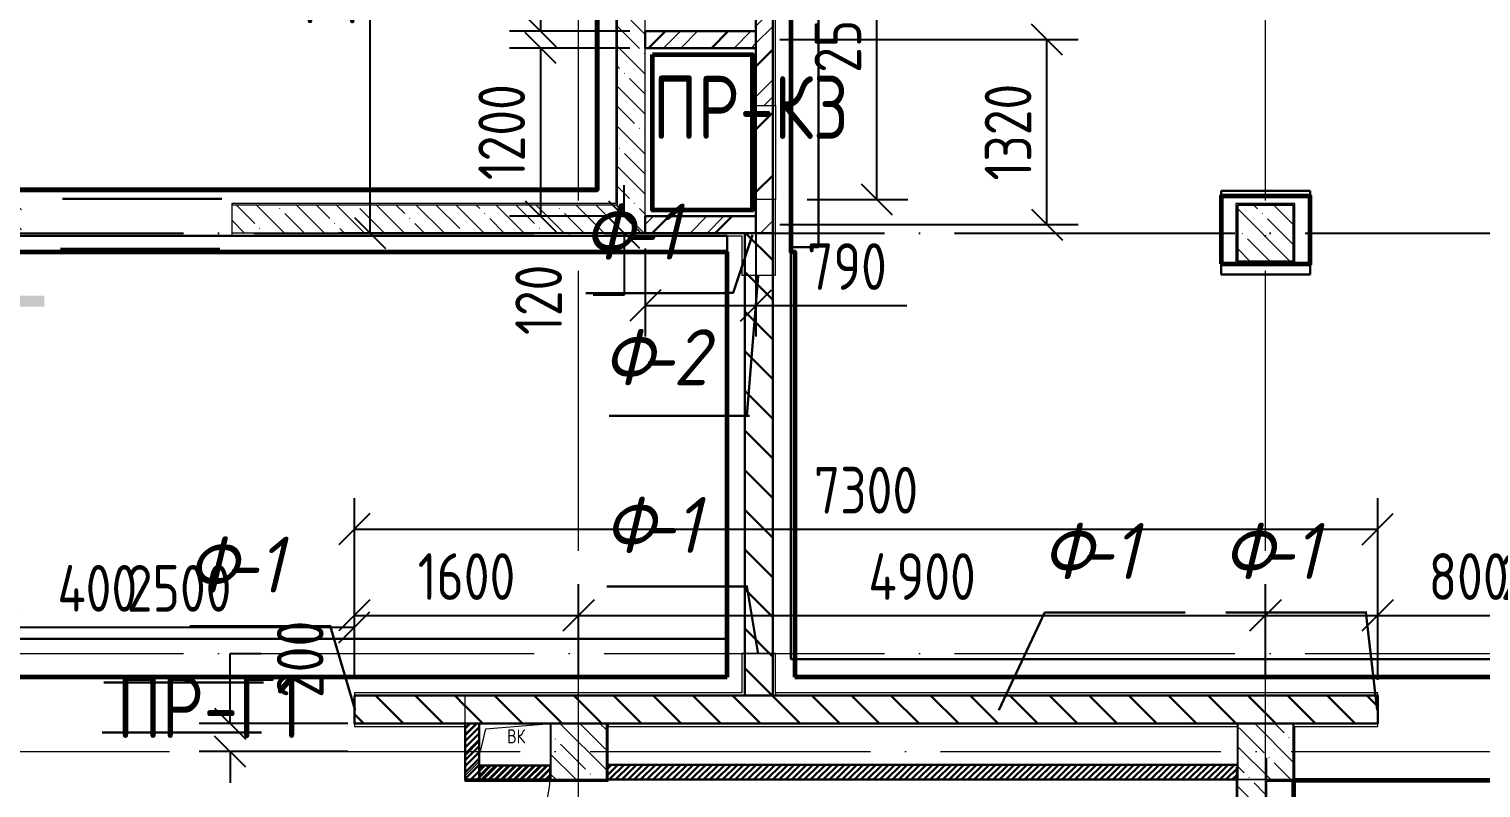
# Model space of a CAD drawing. Header units: millimetres. Extents: x -592259 to 288321, y -552984 to 293768.
# Drawn here: x 27329 to 37687, y 50716 to 56131 of the extents above; entities that cross this region are included whole.
import ezdxf

# ---------------------------------------------------------------- set-up
doc = ezdxf.new("R2010")
doc.units = ezdxf.units.MM
doc.linetypes.add('ADSK_Линия сетки', pattern=[2500, 2000, -250, 0, -250])
doc.linetypes.add('ADSK_Скрыто', pattern=[600, 300, -300])
doc.layers.get('Defpoints').update_dxf_attribs({"color": 250})
for name, color, linetype, lineweight in [('0) блоки', 6, 'Continuous', 30), ('0.2) Кирп 3.1 вып', 30, 'Continuous', 30), ('0.2) Кирпич 3 вып', 30, 'Continuous', 30), ('0.3) ПГП 5 вып', 4, 'Continuous', 30), ('2)Фарх готовы', 3, 'Continuous', 30), ('2)Фархверки', 40, 'Continuous', 30), ('3) Перемычки готовы', 3, 'Continuous', 30), ('3.3) Перемычки 3 выполн', 5, 'Continuous', 30), ('4) Штукатурка', 6, 'Continuous', 30), ('4.1) Штук. 3 вып', 6, 'Continuous', 60), ('4.1.1) Штук.  швы3 вып.', 6, 'Continuous', 60), ('4.5) Штук Гипсовая по ЖБ', 6, 'Continuous', 30), ('4.6) Швы', 6, 'Continuous', 30), ('6.1) Шпаклевка 5 вып.', 160, 'Continuous', 60), ('6.2) Шпаклевка 6 вып.', 3, 'Continuous', 60), ('A-____-____-DIMS', 250, 'Continuous', 9), ('A-DETL-GENF-OTLN', 250, 'Continuous', 5), ('A-DOOR-____-MCUT', 250, 'Continuous', 5), ('A-DOOR-____-OTLN', 250, 'Continuous', 5), ('A-GLAZ-____-OTLN', 250, 'Continuous', 5), ('A-WALL-____-MCUT', 250, 'Continuous', 13), ('A-WALL-____-PATT', 250, 'Continuous', 13), ('A-WALL-FNSH-MCUT', 250, 'Continuous', 13), ('G-____-____-SYMB', 250, 'ADSK_Скрыто', 9), ('I-WALL-____-OTLN', 250, 'Continuous', 9), ('S-COLS-____-MCUT', 250, 'Continuous', 25), ('S-COLS-____-OTLN', 250, 'Continuous', 9), ('S-GRID-____-OTLN', 250, 'Continuous', 9)]:
    doc.layers.add(name, color=color, linetype=linetype, lineweight=lineweight)
doc.styles.add('ISOCPEUR', font='isocpeur.ttf', dxfattribs={"width": 0.8, "height": 100})
doc.styles.add('ISOCPEUR_I', font='isocpeui.ttf', dxfattribs={"width": 0.9, "height": 12.5})
doc.styles.add('ISOCPEUR_I_1', font='ГОСТ тип А.ttf', dxfattribs={"height": 2500})
doc.styles.get("Standard").update_dxf_attribs({"font": 'ГОСТ тип А.ttf'})
doc.dimstyles.new('А3', dxfattribs={"dimtxt": 333, "dimasz": 222, "dimexe": 222, "dimexo": 111, "dimgap": 111, "dimtad": 1, "dimtoh": 1, "dimdec": 0, "dimrnd": 0.0015, "dimzin": 0, "dimdsep": 46, "dimtxsty": 'Standard', "dimblk": 'OBLIQUE', "dimcen": 0, "dimclrd": 7, "dimclre": 7, "dimclrt": 7, "dimadec": 0, "dimazin": 0, "dimtfac": 1, "dimtdec": 0, "dimtofl": 0, "dimtmove": 0, "dimatfit": 3, "dimfxl": 1, "dimtolj": 1, "dimtzin": 0, "dimarcsym": 0})
pattern_1 = [(135, (0, 0), (-141.42136, -141.42136), [])]
pattern_2 = [(45, (0, 0), (-70.71068, 70.71068), [])]
pattern_3 = [(45, (0, 0), (-251.4472, 251.4472), []), (45, (0, 381), (-251.4472, 251.4472), [])]
pattern_4 = [(135, (0, 0), (-142.5612, -142.5612), []), (135, (142.56, 0), (-142.5612, -142.5612), [252.016, -50.403, 3.353, -47.05])]

# ---------------------------------------------------------------- blocks, each defined once
blk = doc.blocks.new('BSC_Колонна _Прямоугольная - 400x400-V10-Кладочный план на отм_ 0_000_ Секция 1_')
at = {"layer": 'S-COLS-____-OTLN', "lineweight": 5}
h = blk.add_hatch(dxfattribs=at)
h.set_pattern_fill('FP_17', color=256, style=0, pattern_type=2)
h.set_pattern_definition([(135, (-31249.98, -50975), (-142.5619, -142.5619), []), (135, (-31107.42, -50975), (-142.5619, -142.5619), [252.016, -50.403, 3.353, -47.05])])
h.paths.add_polyline_path([(-200, -200), (200, -200), (200, 200), (-200, 200)])
at = {"layer": 'S-COLS-____-MCUT'}
for p, q in [((200, 200), (-200, 200)), ((-200, 200), (-200, -200)), ((200, -200), (200, 200)), ((-200, -200), (200, -200))]:
    blk.add_line(p, q, dxfattribs=at)
blk = doc.blocks.new('BSC_Колонна _Прямоугольная - 400x400-V16-Кладочный план на отм_ 0_000_ Секция 1_')
at = {"layer": 'S-COLS-____-OTLN', "lineweight": 5}
h = blk.add_hatch(dxfattribs=at)
h.set_pattern_fill('FP_23', color=256, style=0, pattern_type=2)
h.set_pattern_definition([(135, (-36149.98, -54675), (-142.5619, -142.5619), []), (135, (-36007.42, -54675), (-142.5619, -142.5619), [252.016, -50.403, 3.353, -47.05])])
h.paths.add_polyline_path([(-200, -200), (200, -200), (200, 200), (-200, 200)])
at = {"layer": 'S-COLS-____-MCUT'}
for p, q in [((200, 200), (-200, 200)), ((-200, 200), (-200, -200)), ((200, -200), (200, 200)), ((-200, -200), (200, -200))]:
    blk.add_line(p, q, dxfattribs=at)
blk = doc.blocks.new('_Wn_-As_OpeningMEP_floor__Rectangular - _Wn_-As_OpeningMEP_floor__Rectangular-32466847-Кладочный план на отм_ 0_000_ Секция 1_')
at = {"layer": 'A-DETL-GENF-OTLN'}
for p, q in [((-250, -50), (-212, 112)), ((-212, 112), (250, 150))]:
    blk.add_line(p, q, dxfattribs=at)
blk = doc.blocks.new('АР_Люк - ЛРС_ВК_500х400_наружный_NCS S 1000-N-42722041-Кладочный план на отм_ 0_000_ Секция 1_')
at = {"layer": 'A-DOOR-____-OTLN'}
h = blk.add_hatch(dxfattribs=at)
h.set_pattern_fill('FP_29', color=256, style=0, pattern_type=2)
h.set_pattern_definition([(45, (125, 0), (-22.6274, 22.6274), [])])
h.paths.add_polyline_path([(375, 50), (-125, 50), (-125, -50), (375, -50)])
at = {"layer": 'A-DETL-GENF-OTLN', "lineweight": 9}
for p, q in [((375, 50), (-125, 50)), ((-125, 50), (-125, -50)), ((375, -50), (375, 50)), ((-125, -50), (375, -50))]:
    blk.add_line(p, q, dxfattribs=at)
at = {"layer": 'A-DOOR-____-MCUT'}
blk.add_arc((375, 50), 500, 150, 180, dxfattribs=at)
blk = doc.blocks.new('_Oblique')
at = {"color": 0, "linetype": 'ByBlock', "lineweight": -2}
blk.add_line((-0.5, -0.5), (0.5, 0.5), dxfattribs=at)
blk = doc.blocks.new('DIMBLOCK87-Кладочный план на отм_ 0_000_ Секция 1_')
at = {"layer": 'A-____-____-DIMS', "color": 7, "lineweight": -2, "transparency": 16777216}
for p, q in [((28764, 51175), (28764, 51674)), ((28764, 51674), (28986, 51674)), ((29603, 51175), (28542, 51175)), ((29603, 50975), (28542, 50975)), ((28764, 50975), (28764, 50753))]:
    blk.add_line(p, q, dxfattribs=at)
at = {"layer": 'Defpoints', "color": 0, "transparency": 16777216}
for p in [(28764, 51175), (29714, 51175), (29714, 50975)]:
    blk.add_point(p, dxfattribs=at)
at = {"layer": 'A-____-____-DIMS', "color": 7, "lineweight": -2, "transparency": 16777216, "xscale": 222, "yscale": 222, "zscale": 222}
for p, rotation in [((28764, 51175), 270), ((28764, 50975), 90)]:
    blk.add_blockref('_Oblique', p, dxfattribs=dict(at, rotation=rotation))
at = {"layer": 'A-____-____-DIMS', "color": 7, "transparency": 16777216, "insert": (29097, 51358), "char_height": 333, "width": 1.86, "attachment_point": 1, "rotation": 90, "line_spacing_factor": 1.022761}
blk.add_mtext('\\A1;200', dxfattribs=at)
blk = doc.blocks.new('DIMBLOCK224-Кладочный план на отм_ 0_000_ Секция 1_')
at = {"layer": 'A-____-____-DIMS', "color": 7, "lineweight": -2, "transparency": 16777216}
for p, q in [((32881, 57430), (33598, 57430)), ((33376, 54915), (33376, 57430)), ((32881, 54915), (33598, 54915))]:
    blk.add_line(p, q, dxfattribs=at)
at = {"layer": 'Defpoints', "color": 0, "transparency": 16777216}
for p in [(32770, 57430), (33376, 57430), (32770, 54915)]:
    blk.add_point(p, dxfattribs=at)
at = {"layer": 'A-____-____-DIMS', "color": 7, "lineweight": -2, "transparency": 16777216, "xscale": 222, "yscale": 222, "zscale": 222}
for p, rotation in [((33376, 57430), 90), ((33376, 54915), 270)]:
    blk.add_blockref('_Oblique', p, dxfattribs=dict(at, rotation=rotation))
at = {"layer": 'A-____-____-DIMS', "color": 7, "transparency": 16777216, "insert": (33099, 56172), "char_height": 333, "width": 2.48, "attachment_point": 5, "rotation": 90}
blk.add_mtext('\\A1;2515', dxfattribs=at)
blk = doc.blocks.new('DIMBLOCK227-Кладочный план на отм_ 0_000_ Секция 1_')
at = {"layer": 'A-____-____-DIMS', "color": 7, "lineweight": -2, "transparency": 16777216}
for p, q in [((32515, 54684), (32515, 53936)), ((31725, 54564), (31725, 53936)), ((31725, 54158), (32515, 54158)), ((32515, 54158), (33592, 54158))]:
    blk.add_line(p, q, dxfattribs=at)
at = {"layer": 'Defpoints', "color": 0, "transparency": 16777216}
for p in [(32515, 54795), (31725, 54675), (32515, 54158)]:
    blk.add_point(p, dxfattribs=at)
at = {"layer": 'A-____-____-DIMS', "color": 7, "lineweight": -2, "transparency": 16777216, "xscale": 222, "yscale": 222, "zscale": 222, "rotation": 180}
blk.add_blockref('_Oblique', (31725, 54158), dxfattribs=at)
at = {"layer": 'A-____-____-DIMS', "color": 7, "lineweight": -2, "transparency": 16777216, "xscale": 222, "yscale": 222, "zscale": 222}
blk.add_blockref('_Oblique', (32515, 54158), dxfattribs=at)
at = {"layer": 'A-____-____-DIMS', "color": 7, "transparency": 16777216, "insert": (33164, 54436), "char_height": 333, "width": 1.86, "attachment_point": 5}
blk.add_mtext('\\A1;790', dxfattribs=at)
blk = doc.blocks.new('DIMBLOCK281-Кладочный план на отм_ 0_000_ Секция 1_')
at = {"layer": 'A-____-____-DIMS', "color": 7, "lineweight": -2, "transparency": 16777216}
for p, q in [((29650, 51973), (29650, 52169)), ((31250, 51506), (31250, 52169)), ((29650, 51947), (31250, 51947))]:
    blk.add_line(p, q, dxfattribs=at)
at = {"layer": 'Defpoints', "color": 0, "transparency": 16777216}
for p in [(31250, 51947), (29650, 51862), (31250, 51395)]:
    blk.add_point(p, dxfattribs=at)
at = {"layer": 'A-____-____-DIMS', "color": 7, "lineweight": -2, "transparency": 16777216, "xscale": 222, "yscale": 222, "zscale": 222, "rotation": 180}
blk.add_blockref('_Oblique', (29650, 51947), dxfattribs=at)
at = {"layer": 'A-____-____-DIMS', "color": 7, "lineweight": -2, "transparency": 16777216, "xscale": 222, "yscale": 222, "zscale": 222}
blk.add_blockref('_Oblique', (31250, 51947), dxfattribs=at)
at = {"layer": 'A-____-____-DIMS', "color": 7, "transparency": 16777216, "insert": (30450, 52224), "char_height": 333, "width": 2.3, "attachment_point": 5}
blk.add_mtext('\\A1;1600', dxfattribs=at)
blk = doc.blocks.new('DIMBLOCK293-Кладочный план на отм_ 0_000_ Секция 1_')
at = {"layer": 'A-____-____-DIMS', "color": 7, "lineweight": -2, "transparency": 16777216}
for p, q in [((31575, 54795), (31575, 55017)), ((31614, 54795), (31353, 54795)), ((31614, 54675), (31353, 54675)), ((31575, 54675), (31575, 54231)), ((31575, 54231), (31353, 54231))]:
    blk.add_line(p, q, dxfattribs=at)
at = {"layer": 'Defpoints', "color": 0, "transparency": 16777216}
for p in [(31575, 54795), (31725, 54795), (31725, 54675)]:
    blk.add_point(p, dxfattribs=at)
at = {"layer": 'A-____-____-DIMS', "color": 7, "lineweight": -2, "transparency": 16777216, "xscale": 222, "yscale": 222, "zscale": 222}
for p, rotation in [((31575, 54795), 270), ((31575, 54675), 90)]:
    blk.add_blockref('_Oblique', p, dxfattribs=dict(at, rotation=rotation))
at = {"layer": 'A-____-____-DIMS', "color": 7, "transparency": 16777216, "insert": (30798, 53948), "char_height": 333, "width": 1.68, "attachment_point": 1, "rotation": 90, "line_spacing_factor": 1.022761}
blk.add_mtext('\\A1;120', dxfattribs=at)
blk = doc.blocks.new('DIMBLOCK294-Кладочный план на отм_ 0_000_ Секция 1_')
at = {"layer": 'A-____-____-DIMS', "color": 7, "lineweight": -2, "transparency": 16777216}
for p, q in [((31614, 55995), (30757, 55995)), ((30979, 54795), (30979, 55995)), ((31614, 54795), (30757, 54795))]:
    blk.add_line(p, q, dxfattribs=at)
at = {"layer": 'Defpoints', "color": 0, "transparency": 16777216}
for p in [(30979, 55995), (31725, 55995), (31725, 54795)]:
    blk.add_point(p, dxfattribs=at)
at = {"layer": 'A-____-____-DIMS', "color": 7, "lineweight": -2, "transparency": 16777216, "xscale": 222, "yscale": 222, "zscale": 222}
for p, rotation in [((30979, 55995), 90), ((30979, 54795), 270)]:
    blk.add_blockref('_Oblique', p, dxfattribs=dict(at, rotation=rotation))
at = {"layer": 'A-____-____-DIMS', "color": 7, "transparency": 16777216, "insert": (30701, 55395), "char_height": 333, "width": 2.3, "attachment_point": 5, "rotation": 90}
blk.add_mtext('\\A1;1200', dxfattribs=at)
blk = doc.blocks.new('DIMBLOCK296-Кладочный план на отм_ 0_000_ Секция 1_')
at = {"layer": 'A-____-____-DIMS', "color": 7, "lineweight": -2, "transparency": 16777216}
for p, q in [((31614, 57015), (30757, 57015)), ((30979, 56115), (30979, 57015)), ((31614, 56115), (30757, 56115))]:
    blk.add_line(p, q, dxfattribs=at)
at = {"layer": 'Defpoints', "color": 0, "transparency": 16777216}
for p in [(30979, 57015), (31725, 57015), (31725, 56115)]:
    blk.add_point(p, dxfattribs=at)
at = {"layer": 'A-____-____-DIMS', "color": 7, "lineweight": -2, "transparency": 16777216, "xscale": 222, "yscale": 222, "zscale": 222}
for p, rotation in [((30979, 57015), 90), ((30979, 56115), 270)]:
    blk.add_blockref('_Oblique', p, dxfattribs=dict(at, rotation=rotation))
at = {"layer": 'A-____-____-DIMS', "color": 7, "transparency": 16777216, "insert": (30701, 56565), "char_height": 333, "width": 1.86, "attachment_point": 5, "rotation": 90}
blk.add_mtext('\\A1;900', dxfattribs=at)
blk = doc.blocks.new('Разрез - Номер вида спереди_3_5 мм-32550530-Кладочный план на отм_ 0_000_ Секция 1_')
at = {"layer": 'G-____-____-SYMB', "linetype": 'Continuous'}
for points in [[(9.8, 0.4), (9.8, -0.39), (-0.33, -0.39), (-0.33, 0.4)], [(2.18, -4.67), (3, 0), (3.82, -4.67)]]:
    blk.add_hatch(color=256, dxfattribs=at).paths.add_polyline_path(points)
at = {"layer": 'G-____-____-SYMB', "linetype": 'Continuous', "lineweight": 20}
blk.add_line((3, -3), (3, -9.66), dxfattribs=at)
blk = doc.blocks.new('DIMBLOCK397-Кладочный план на отм_ 0_000_ Секция 1_')
at = {"layer": 'A-____-____-DIMS', "color": 7, "lineweight": -2, "transparency": 16777216}
for p, q in [((32686, 56055), (34813, 56055)), ((34591, 54735), (34591, 56055)), ((32686, 54735), (34813, 54735))]:
    blk.add_line(p, q, dxfattribs=at)
at = {"layer": 'Defpoints', "color": 0, "transparency": 16777216}
for p in [(32575, 56055), (34591, 56055), (32575, 54735)]:
    blk.add_point(p, dxfattribs=at)
at = {"layer": 'A-____-____-DIMS', "color": 7, "lineweight": -2, "transparency": 16777216, "xscale": 222, "yscale": 222, "zscale": 222}
for p, rotation in [((34591, 56055), 90), ((34591, 54735), 270)]:
    blk.add_blockref('_Oblique', p, dxfattribs=dict(at, rotation=rotation))
at = {"layer": 'A-____-____-DIMS', "color": 7, "transparency": 16777216, "insert": (34313, 55395), "char_height": 333, "width": 2.3, "attachment_point": 5, "rotation": 90}
blk.add_mtext('\\A1;1320', dxfattribs=at)
blk = doc.blocks.new('*D618')
at = {"layer": 'A-____-____-DIMS', "color": 7, "lineweight": -2, "transparency": 16777216}
for p, q in [((26750, 51486), (26750, 52084)), ((27150, 51506), (27150, 52084)), ((26750, 51862), (27150, 51862)), ((27150, 51862), (28260, 51862))]:
    blk.add_line(p, q, dxfattribs=at)
at = {"layer": 'Defpoints', "color": 0, "transparency": 16777216}
for p in [(27150, 51862), (26750, 51375), (27150, 51395)]:
    blk.add_point(p, dxfattribs=at)
at = {"layer": 'A-____-____-DIMS', "color": 7, "lineweight": -2, "transparency": 16777216, "xscale": 222, "yscale": 222, "zscale": 222, "rotation": 180}
blk.add_blockref('_Oblique', (26750, 51862), dxfattribs=at)
at = {"layer": 'A-____-____-DIMS', "color": 7, "lineweight": -2, "transparency": 16777216, "xscale": 222, "yscale": 222, "zscale": 222}
blk.add_blockref('_Oblique', (27150, 51862), dxfattribs=at)
at = {"layer": 'A-____-____-DIMS', "color": 7, "transparency": 16777216, "insert": (27816, 52140), "char_height": 333, "attachment_point": 5}
blk.add_mtext('\\A1;400', dxfattribs=at)
blk = doc.blocks.new('*D619')
at = {"layer": 'A-____-____-DIMS', "color": 7, "lineweight": -2, "transparency": 16777216}
for p, q in [((27150, 51506), (27150, 52084)), ((29650, 51496), (29650, 52084)), ((27150, 51862), (29650, 51862))]:
    blk.add_line(p, q, dxfattribs=at)
at = {"layer": 'Defpoints', "color": 0, "transparency": 16777216}
for p in [(29650, 51862), (27150, 51395), (29650, 51385)]:
    blk.add_point(p, dxfattribs=at)
at = {"layer": 'A-____-____-DIMS', "color": 7, "lineweight": -2, "transparency": 16777216, "xscale": 222, "yscale": 222, "zscale": 222, "rotation": 180}
blk.add_blockref('_Oblique', (27150, 51862), dxfattribs=at)
at = {"layer": 'A-____-____-DIMS', "color": 7, "lineweight": -2, "transparency": 16777216, "xscale": 222, "yscale": 222, "zscale": 222}
blk.add_blockref('_Oblique', (29650, 51862), dxfattribs=at)
at = {"layer": 'A-____-____-DIMS', "color": 7, "transparency": 16777216, "insert": (28400, 52140), "char_height": 333, "attachment_point": 5}
blk.add_mtext('\\A1;2500', dxfattribs=at)
blk = doc.blocks.new('*D620')
at = {"layer": 'A-____-____-DIMS', "color": 7, "lineweight": -2, "transparency": 16777216}
for p, q in [((31250, 51506), (31250, 52169)), ((36150, 51506), (36150, 52169)), ((31250, 51947), (36150, 51947))]:
    blk.add_line(p, q, dxfattribs=at)
at = {"layer": 'Defpoints', "color": 0, "transparency": 16777216}
for p in [(36150, 51947), (31250, 51395), (36150, 51395)]:
    blk.add_point(p, dxfattribs=at)
at = {"layer": 'A-____-____-DIMS', "color": 7, "lineweight": -2, "transparency": 16777216, "xscale": 222, "yscale": 222, "zscale": 222, "rotation": 180}
blk.add_blockref('_Oblique', (31250, 51947), dxfattribs=at)
at = {"layer": 'A-____-____-DIMS', "color": 7, "lineweight": -2, "transparency": 16777216, "xscale": 222, "yscale": 222, "zscale": 222}
blk.add_blockref('_Oblique', (36150, 51947), dxfattribs=at)
at = {"layer": 'A-____-____-DIMS', "color": 7, "transparency": 16777216, "insert": (33700, 52224), "char_height": 333, "attachment_point": 5}
blk.add_mtext('\\A1;4900', dxfattribs=at)
blk = doc.blocks.new('*D621')
at = {"layer": 'A-____-____-DIMS', "color": 7, "lineweight": -2, "transparency": 16777216}
for p, q in [((36150, 51506), (36150, 52169)), ((36950, 51486), (36950, 52169)), ((36150, 51947), (36950, 51947)), ((36950, 51947), (38027, 51947))]:
    blk.add_line(p, q, dxfattribs=at)
at = {"layer": 'Defpoints', "color": 0, "transparency": 16777216}
for p in [(36950, 51947), (36150, 51395), (36950, 51375)]:
    blk.add_point(p, dxfattribs=at)
at = {"layer": 'A-____-____-DIMS', "color": 7, "lineweight": -2, "transparency": 16777216, "xscale": 222, "yscale": 222, "zscale": 222, "rotation": 180}
blk.add_blockref('_Oblique', (36150, 51947), dxfattribs=at)
at = {"layer": 'A-____-____-DIMS', "color": 7, "lineweight": -2, "transparency": 16777216, "xscale": 222, "yscale": 222, "zscale": 222}
blk.add_blockref('_Oblique', (36950, 51947), dxfattribs=at)
at = {"layer": 'A-____-____-DIMS', "color": 7, "transparency": 16777216, "insert": (37599, 52224), "char_height": 333, "attachment_point": 5}
blk.add_mtext('\\A1;800', dxfattribs=at)
blk = doc.blocks.new('*D622')
at = {"layer": 'A-____-____-DIMS', "color": 7, "lineweight": -2, "transparency": 16777216}
for p, q in [((36950, 51486), (36950, 52169)), ((39450, 51506), (39450, 52169)), ((36950, 51947), (39450, 51947))]:
    blk.add_line(p, q, dxfattribs=at)
at = {"layer": 'Defpoints', "color": 0, "transparency": 16777216}
for p in [(39450, 51947), (36950, 51375), (39450, 51395)]:
    blk.add_point(p, dxfattribs=at)
at = {"layer": 'A-____-____-DIMS', "color": 7, "lineweight": -2, "transparency": 16777216, "xscale": 222, "yscale": 222, "zscale": 222, "rotation": 180}
blk.add_blockref('_Oblique', (36950, 51947), dxfattribs=at)
at = {"layer": 'A-____-____-DIMS', "color": 7, "lineweight": -2, "transparency": 16777216, "xscale": 222, "yscale": 222, "zscale": 222}
blk.add_blockref('_Oblique', (39450, 51947), dxfattribs=at)
at = {"layer": 'A-____-____-DIMS', "color": 7, "transparency": 16777216, "insert": (38200, 52224), "char_height": 333, "attachment_point": 5}
blk.add_mtext('\\A1;2500', dxfattribs=at)
blk = doc.blocks.new('*D1899')
at = {"layer": '0) блоки', "color": 7, "lineweight": -2, "transparency": 16777216}
for p, q in [((29650, 51506), (29650, 52784)), ((36950, 51506), (36950, 52784)), ((29650, 52562), (36950, 52562))]:
    blk.add_line(p, q, dxfattribs=at)
at = {"layer": 'Defpoints', "color": 0, "transparency": 16777216}
for p in [(36950, 52562), (29650, 51395), (36950, 51395)]:
    blk.add_point(p, dxfattribs=at)
at = {"layer": '0) блоки', "color": 7, "lineweight": -2, "transparency": 16777216, "xscale": 222, "yscale": 222, "zscale": 222, "rotation": 180}
blk.add_blockref('_Oblique', (29650, 52562), dxfattribs=at)
at = {"layer": '0) блоки', "color": 7, "lineweight": -2, "transparency": 16777216, "xscale": 222, "yscale": 222, "zscale": 222}
blk.add_blockref('_Oblique', (36950, 52562), dxfattribs=at)
at = {"layer": '0) блоки', "color": 7, "transparency": 16777216, "insert": (33300, 52840), "char_height": 333, "attachment_point": 5}
blk.add_mtext('\\A1;7300', dxfattribs=at)
blk = doc.blocks.new('*D5536')
at = {"color": 7, "lineweight": -2, "transparency": 16777216}
for p, q in [((32404, 58375), (29540, 58375)), ((29762, 54675), (29762, 58375)), ((32404, 54675), (29540, 54675))]:
    blk.add_line(p, q, dxfattribs=at)
at = {"layer": 'Defpoints', "color": 0, "transparency": 16777216}
for p in [(29762, 58375), (32515, 58375), (32515, 54675)]:
    blk.add_point(p, dxfattribs=at)
at = {"color": 7, "lineweight": -2, "transparency": 16777216, "xscale": 222, "yscale": 222, "zscale": 222}
for p, rotation in [((29762, 58375), 90), ((29762, 54675), 270)]:
    blk.add_blockref('_Oblique', p, dxfattribs=dict(at, rotation=rotation))
at = {"color": 7, "transparency": 16777216, "insert": (29485, 56525), "char_height": 333, "attachment_point": 5, "rotation": 90}
blk.add_mtext('\\A1;3700', dxfattribs=at)

msp = doc.modelspace()

# ---------------------------------------------------------------- hatches: boundary and pattern name
at = {"layer": '0) блоки'}
h = msp.add_hatch(dxfattribs=at)
h.set_pattern_fill('FP_1', color=256, style=0, pattern_type=2)
h.set_pattern_definition([(135, (4e-12, 1e-09), (-141.42136, -141.42136), [])])
h.paths.add_polyline_path([(32435, 51375), (32635, 51375), (32635, 54375.0003), (32435, 54375.0003), (32435, 51645.0003)])
h.paths.add_polyline_path([(32635, 54375.0003), (32635, 54675.0006), (32435, 54675.0006), (32435, 54375.0003)])
h = msp.add_hatch(dxfattribs=at)
h.set_pattern_fill('FP_1', color=5, style=0, pattern_type=2)
h.set_pattern_definition(pattern_1)
h.paths.add_polyline_path([(34257.4781, 51175), (34259.9781, 51175), (34259.9781, 51375), (30439.9781, 51375), (30439.9781, 51175), (34116.5005, 51175)])
h.paths.add_polyline_path([(30438.9781, 51175), (30438.9781, 51375), (29650, 51375), (29650, 51175), (29718.4065, 51175)])
h.paths.add_polyline_path([(26969.9781, 51175), (27150, 51175), (27150, 51375), (26549.9781, 51375), (26549.9781, 51175), (26949.9781, 51175)])
h = msp.add_hatch(dxfattribs=at)
h.set_pattern_fill('FP_1', color=5, style=0, pattern_type=2)
h.set_pattern_definition(pattern_1)
h.paths.add_polyline_path([(45150, 51175), (45150, 51375), (39449.9781, 51375), (39449.9781, 51175), (42912.6886, 51175)])
h.paths.add_polyline_path([(36315.5475, 51175), (36949.9781, 51175), (36949.9781, 51375), (34259.9781, 51375), (34259.9781, 51175)])
at = {"layer": '0.2) Кирпич 3 вып'}
h = msp.add_hatch(dxfattribs=at)
h.set_pattern_fill('ANSI31', color=256, scale=100)
h.paths.add_polyline_path([(32515, 54675.0006), (31725, 54675.0006), (31725, 54795.0006), (32515, 54795.0006)])
h.paths.add_polyline_path([(32515, 56115.0012), (31725, 56115.0012), (31725, 55995.0012), (32515, 55995.0012)])
h.paths.add_polyline_path([(32515, 57135.0006), (31725, 57135.0006), (31725, 57015.0006), (32515, 57015.0006)])
h.paths.add_polyline_path([(32635, 54675.0006), (32515, 54675.0006), (32515, 58375), (32635, 58375)])
at = {"layer": '0.3) ПГП 5 вып'}
h = msp.add_hatch(dxfattribs=at)
h.set_pattern_fill('ANSI31', color=256, scale=10)
h.paths.add_polyline_path([(30539.9781, 51175), (30439.9781, 51175), (30439.9781, 50775), (30539.9781, 50775)])
h = msp.add_hatch(dxfattribs=at)
h.set_pattern_fill('ANSI31', color=256, scale=10)
h.paths.add_polyline_path([(30539.9781, 50875), (31049.9781, 50875), (31049.9781, 50775), (30539.9781, 50775)])
h = msp.add_hatch(dxfattribs=at)
h.set_pattern_fill('ANSI31', color=256, scale=10)
h.paths.add_polyline_path([(31449.9781, 50881.4616), (35950, 50881.4616), (35950, 50775), (31449.9781, 50775)])
at = {"layer": 'A-WALL-____-PATT', "lineweight": 15}
h = msp.add_hatch(dxfattribs=at)
h.set_pattern_fill('FP_8', color=256, style=0, pattern_type=2)
h.set_pattern_definition(pattern_4)
h.paths.add_polyline_path([(31725, 54675.0006), (31725, 58375), (31525, 58375), (31525, 54675.0006)])
h = msp.add_hatch(dxfattribs=at)
h.set_pattern_fill('FP_2', color=256, style=0, pattern_type=2)
h.set_pattern_definition(pattern_3)
h.paths.add_polyline_path([(32635, 54795.0006), (32635, 54915), (32515, 54915), (32515, 54795.0006)])
h.paths.add_polyline_path([(32515, 55585), (32635, 55585), (32635, 57430), (32515, 57430), (32515, 55995.0012)])
h.paths.add_polyline_path([(32635, 58100), (32635, 58375), (32515, 58375), (32515, 58100)])
h = msp.add_hatch(dxfattribs=at)
h.set_pattern_fill('FP_2', color=256, style=0, pattern_type=2)
h.set_pattern_definition(pattern_3)
h.paths.add_polyline_path([(31725, 55995.0012), (32515, 55995.0012), (32515, 56115.0012), (31725, 56115.0012)])
h = msp.add_hatch(dxfattribs=at)
h.set_pattern_fill('FP_8', color=256, style=0, pattern_type=2)
h.set_pattern_definition(pattern_4)
h.paths.add_polyline_path([(31525, 54675.0006), (31525, 54875.0006), (28775, 54875.0006), (28775, 54675.0006), (29718.4065, 54675.0006)])
h.paths.add_polyline_path([(26875, 54675.0006), (27275, 54675.0006), (27275, 54875.0006), (26875, 54875.0006), (26875, 54795.0006)])
h = msp.add_hatch(dxfattribs=at)
h.set_pattern_fill('FP_2', color=256, style=0, pattern_type=2)
h.set_pattern_definition(pattern_3)
h.paths.add_polyline_path([(31725, 54675.0006), (32635, 54675.0006), (32635, 54795.0006), (31725, 54795.0006)])
h = msp.add_hatch(dxfattribs=at)
h.set_pattern_fill('FP_1', color=5, style=0, pattern_type=2)
h.set_pattern_definition(pattern_1)
h.paths.add_polyline_path([(32635, 51375), (32635, 51675.0003), (32435, 51675.0003), (32435, 51375)])
h.paths.add_polyline_path([(32635, 54375.0003), (32635, 54675.0006), (32435, 54675.0006), (32435, 54375.0003)])
h = msp.add_hatch(dxfattribs=at)
h.set_pattern_fill('FP_6', color=94, style=0, pattern_type=2)
h.set_pattern_definition(pattern_2)
h.paths.add_polyline_path([(30439.9781, 50775), (30539.9781, 50775), (30539.9781, 51175), (30439.9781, 51175), (30439.9781, 51155)])
h = msp.add_hatch(dxfattribs=at)
h.set_pattern_fill('FP_6', color=94, style=0, pattern_type=2)
h.set_pattern_definition(pattern_2)
h.paths.add_polyline_path([(30817.93, 50775), (31049.9781, 50775.4375), (31049.9781, 50875), (30539.9781, 50875), (30539.9781, 50775), (30544.989, 50775)])
h = msp.add_hatch(dxfattribs=at)
h.set_pattern_fill('FP_8', color=256, style=0, pattern_type=2)
h.set_pattern_definition(pattern_4)
h.paths.add_polyline_path([(35950, 43725.0355), (36150, 43725.0355), (36150, 50775), (35950, 50775), (35950, 44292.4522)])
at = {"layer": 'S-COLS-____-OTLN', "lineweight": 5}
h = msp.add_hatch(dxfattribs=at)
h.set_pattern_fill('FP_8', color=256, style=0, pattern_type=2)
h.set_pattern_definition(pattern_4)
h.paths.add_polyline_path([(36150, 50775), (36349.9781, 50775), (36349.9781, 51175), (35949.9781, 51175), (35949.9781, 50775)])

# ---------------------------------------------------------------- linework, layer by layer
at = {"linetype": 'ADSK_Линия сетки'}
msp.add_line((-3569.5512, 54675.0006), (72376.0288, 54675.0006), dxfattribs=at)
at = {"layer": '0) блоки'}
for p, q in [((32435, 51375), (32435, 54675.0006)), ((32635, 51375), (32635, 54675.0006))]:
    msp.add_line(p, q, dxfattribs=at)
msp.add_lwpolyline([(29650, 51375), (36949.9781, 51375), (36949.9781, 51175), (29650, 51175)], close=True, dxfattribs=at)
at = {"layer": '0.2) Кирп 3.1 вып'}
for points in [[(32635, 54675.0006), (32515, 54675.0006), (32515, 58375), (32635, 58375)], [(32515, 56115.0012), (31725, 56115.0012), (31725, 55995.0012), (32515, 55995.0012)], [(32515, 54675.0006), (31725, 54675.0006), (31725, 54795.0006), (32515, 54795.0006)]]:
    msp.add_lwpolyline(points, close=True, dxfattribs=at)
at = {"layer": '0.3) ПГП 5 вып'}
for points in [[(30539.9781, 51175), (30439.9781, 51175), (30439.9781, 50775), (30539.9781, 50775)], [(30539.9781, 50875), (31049.9781, 50875), (31049.9781, 50775), (30539.9781, 50775)], [(31449.9781, 50881.4616), (35950, 50881.4616), (35950, 50775), (31449.9781, 50775)]]:
    msp.add_lwpolyline(points, close=True, dxfattribs=at)
at = {"layer": '2)Фарх готовы'}
for p, q in [((31302.2859, 54246.2375), (32302.2859, 54246.2375)), ((31467.839, 53370.6728), (32467.839, 53370.6728)), ((31450.3663, 52152.7866), (32450.3663, 52152.7866)), ((34575.8111, 51966.9134), (35575.8111, 51966.9134)), ((35865.7824, 51966.9134), (36865.7824, 51966.9134)), ((28476.1318, 51869.8833), (29476.1318, 51869.8833))]:
    msp.add_line(p, q, dxfattribs=at)
for points in [[(32489.0542, 54663.3028), (32352.3932, 54248.8813), (32302.2859, 54248.8813), (32352.3932, 54248.8813)], [(32531.5345, 54370.7159), (32450.3663, 53370.6728)], [(32531.5345, 51670.7159), (32450.3663, 52155.9305)], [(34246.5126, 51270.7156), (34575.8111, 51969.5572)], [(36946.4907, 51270.7156), (36865.7824, 51970.0572)], [(29655.5345, 51270.7156), (29476.1318, 51873.0272)]]:
    msp.add_lwpolyline(points, close=True, dxfattribs=at)
at = {"layer": '4) Штукатурка'}
for p, q in [((32961.1347, 54575.4482), (32961.1347, 58100)), ((36468.0156, 54977.4476), (35832.778, 54977.4476)), ((35832.778, 54977.4476), (35832.778, 54380.3868)), ((36468.0156, 54380.3868), (36468.0156, 54977.4476)), ((32309.064, 51780.8726), (32309.064, 54655.0006)), ((32764.5573, 51634.4842), (32764.5573, 54575.4482)), ((32764.5573, 54575.4482), (32961.1347, 54575.4482)), ((35832.778, 54380.3868), (36468.0156, 54380.3868)), ((168.377, 51780.8726), (32309.064, 51780.8726)), ((69050, 51634.4842), (32764.5573, 51634.4842))]:
    msp.add_line(p, q, dxfattribs=at)
at = {"layer": '4.1) Штук. 3 вып'}
for points in [[(27205.4394, 58218.8997), (31382.7012, 58218.8997), (31382.7012, 54984.6165), (27205.4394, 54984.6165)], [(31776.7409, 55948.9836), (32490.0934, 55948.9836), (32490.0934, 54838.8138), (31776.7409, 54838.8138)]]:
    msp.add_lwpolyline(points, close=True, dxfattribs=at)
at = {"layer": '4.1.1) Штук.  швы3 вып.'}
msp.add_lwpolyline([(32490.0934, 54838.8138), (32490.0934, 55948.9836)], dxfattribs=at)
at = {"layer": '4.5) Штук Гипсовая по ЖБ'}
msp.add_line((32309.064, 54655.0006), (24793.2144, 54655.0006), dxfattribs=at)
at = {"layer": '4.6) Швы'}
for points in [[(32961.1347, 54735.0006), (32961.1347, 55534.1516)], [(28704.4163, 54919.6542), (27566.8066, 54919.6542)], [(28690.583, 54561.447), (27552.9733, 54561.447)], [(29001.3087, 51469.0359), (27863.699, 51469.0359)], [(28987.4753, 51110.8287), (27849.8656, 51110.8287)]]:
    msp.add_lwpolyline(points, dxfattribs=at)
at = {"layer": '6.1) Шпаклевка 5 вып.'}
for points in [[(53229.6954, 54540.8287), (53229.6954, 58193.0006), (32764.5573, 58193.0006), (32764.5573, 54540.8287), (32791.6088, 54540.8287)], [(32309.064, 51506.1101), (168.377, 51506.1101), (168.377, 54540.8287), (9100, 54540.8287)], [(24796.0694, 54540.8287), (32309.064, 54540.8287)], [(32309.064, 51506.1101), (32309.064, 54540.8287)], [(32764.5573, 54540.8287), (32791.6088, 54540.8287), (32791.6088, 51506.1101)], [(32764.5573, 54540.8287), (32791.6088, 54540.8287)], [(69050, 51506.1101), (32791.6088, 51506.1101)]]:
    msp.add_lwpolyline(points, dxfattribs=at)
for points in [[(35832.778, 54455.3351), (36468.0156, 54455.3351), (36468.0156, 54937.9507), (35832.778, 54937.9507)], [(36349.9781, 43719.5), (44989.9213, 43719.5), (44989.9213, 50768.803), (36349.9781, 50768.803)]]:
    msp.add_lwpolyline(points, close=True, dxfattribs=at)
at = {"layer": '6.2) Шпаклевка 6 вып.'}
msp.add_lwpolyline([(27205.4394, 54984.6165), (31382.7012, 54984.6165), (31382.7012, 58218.8997), (27205.4394, 58218.8997)], close=True, dxfattribs=at)
at = {"layer": 'A-WALL-____-MCUT', "lineweight": 15}
for p, q in [((31725, 54675.0006), (31725, 58375)), ((31525, 58160.0006), (31525, 54875.0006)), ((32635, 55585), (32635, 57430)), ((32515, 57015.0006), (32515, 56115.0012)), ((32515, 56115.0012), (31725, 56115.0012)), ((31725, 55995.0012), (32515, 55995.0012)), ((32515, 55995.0012), (32515, 55585)), ((32515, 55585), (32635, 55585)), ((32635, 54915), (32515, 54915)), ((32515, 54915), (32515, 54795.0006)), ((32635, 54375.0003), (32635, 54915)), ((28775, 54875.0006), (28775, 54675.0006)), ((31525, 54875.0006), (28775, 54875.0006)), ((32515, 54795.0006), (31725, 54795.0006)), ((32435, 54675.0006), (28775, 54675.0006)), ((32435, 54675.0006), (32435, 54375.0003)), ((32635, 54675.0006), (32435, 54675.0006)), ((32435, 54375.0003), (32635, 54375.0003)), ((32635, 51675.0003), (32435, 51675.0003)), ((32435, 51375), (32435, 51675.0003)), ((32635, 51675.0003), (32635, 51375)), ((29650, 51375), (29650, 51175)), ((29650, 51375), (32435, 51375)), ((30438.9781, 51375), (30438.9781, 50765)), ((30439.9781, 50765), (30439.9781, 51375)), ((35939.9781, 51375), (32635, 51375)), ((32655, 51395), (32655, 51375)), ((36949.9781, 51375), (35949.9781, 51375)), ((36949.9781, 51175), (36949.9781, 51375)), ((31049.9781, 51175), (29650, 51175)), ((30539.9781, 50875), (30539.9781, 51175)), ((31449.9781, 51175), (35949.9781, 51175)), ((31459.9781, 51175), (31459.9781, 51155)), ((36949.9781, 51175), (35949.9781, 51175)), ((36359.9781, 51155), (36349.9781, 51155)), ((31049.9781, 50875), (30539.9781, 50875)), ((30438.9781, 50765), (30439.9781, 50765)), ((30439.9781, 50775), (31049.9781, 50775)), ((35950, 50775), (35950, 43725.0355)), ((36150, 50775), (35950, 50775)), ((36150, 43725.0355), (36150, 50775))]:
    msp.add_line(p, q, dxfattribs=at)
at = {"layer": 'A-WALL-FNSH-MCUT', "lineweight": 15}
for p, q in [((31515, 58160.0006), (31515, 54885.0006)), ((32655, 55585), (32655, 57430)), ((32635, 55585), (32655, 55585)), ((32655, 54915), (32635, 54915)), ((32655, 54375.0003), (32655, 54915)), ((31515, 54885.0006), (28775, 54885.0006)), ((28775, 54885.0006), (28775, 54875.0006)), ((36359.9781, 54885), (35938.1957, 54885)), ((35938.1957, 54885), (35938.1957, 54465)), ((35948.1957, 54875), (35949.9781, 54875)), ((35948.1957, 54475), (35948.1957, 54875)), ((36359.9781, 54465), (36359.9781, 54885)), ((28775, 54675.0006), (28775, 54655.0006)), ((28775, 54655.0006), (32415, 54655.0006)), ((32415, 54655.0006), (32415, 54375.0003)), ((35938.1957, 54465), (36359.9781, 54465)), ((35949.9781, 54475), (35948.1957, 54475)), ((32415, 54375.0003), (32435, 54375.0003)), ((32635, 54375.0003), (32655, 54375.0003)), ((32435, 51675.0003), (32415, 51675.0003)), ((32415, 51675.0003), (32415, 51395)), ((32655, 51675.0003), (32635, 51675.0003)), ((32655, 51395), (32655, 51675.0003)), ((32415, 51395), (29650, 51395)), ((29650, 51395), (29650, 51375)), ((36949.9781, 51395), (32655, 51395)), ((36949.9781, 51375), (36949.9781, 51395)), ((29650, 51175), (29650, 51155)), ((36349.9781, 51175), (36349.9781, 50775)), ((36949.9781, 51155), (36949.9781, 51175)), ((29650, 51155), (30439.9781, 51155)), ((31459.9781, 50765), (31459.9781, 51155)), ((31459.9781, 51155), (35949.9781, 51155)), ((36359.9781, 51155), (36949.9781, 51155)), ((36359.9781, 50765), (36359.9781, 51155)), ((35940, 50865), (35940, 43735.0355)), ((35950, 50775), (35950, 50865)), ((36150, 50925), (36150, 43725)), ((36160, 50925), (36150, 50925)), ((36160, 50775), (36160, 50925)), ((30439.9781, 50765), (31459.9781, 50765)), ((36349.9781, 50775), (36160, 50775)), ((36160, 43735), (36160, 50765)), ((36160, 50765), (36359.9781, 50765))]:
    msp.add_line(p, q, dxfattribs=at)
at = {"layer": 'I-WALL-____-OTLN', "lineweight": 15}
for p, q in [((32515, 54915), (32515, 55585)), ((32655, 55585), (32655, 54915))]:
    msp.add_line(p, q, dxfattribs=at)
at = {"layer": 'S-COLS-____-MCUT'}
for p, q in [((36349.9781, 51175), (35949.9781, 51175)), ((35949.9781, 51175), (35949.9781, 50775)), ((36349.9781, 50775), (36349.9781, 51175)), ((36150, 50775), (36349.9781, 50775))]:
    msp.add_line(p, q, dxfattribs=at)
at = {"layer": 'S-COLS-____-OTLN'}
msp.add_line((35949.9781, 50775), (36150, 50775), dxfattribs=at)
at = {"layer": 'S-GRID-____-OTLN', "linetype": 'ADSK_Линия сетки'}
for p, q in [((31250, 39906.0281), (31250, 61202.0051)), ((36150, 39906.0281), (36150, 61202.0051)), ((-3569.5512, 51675.0006), (72376.0288, 51675.0006)), ((-3669.3683, 50975.0006), (71106.0288, 50975.0006))]:
    msp.add_line(p, q, dxfattribs=at)

# ---------------------------------------------------------------- block references
at = {"layer": 'A-DOOR-____-OTLN', "color": 50, "rotation": 180}
msp.add_blockref('АР_Люк - ЛРС_ВК_500х400_наружный_NCS S 1000-N-42722041-Кладочный план на отм_ 0_000_ Секция 1_', (30919.989, 50825), dxfattribs=at)
at = {"layer": 'A-GLAZ-____-OTLN'}
msp.add_blockref('_Wn_-As_OpeningMEP_floor__Rectangular - _Wn_-As_OpeningMEP_floor__Rectangular-32466847-Кладочный план на отм_ 0_000_ Секция 1_', (30799.9681, 51025.0006), dxfattribs=at)
at = {"layer": 'G-____-____-SYMB', "linetype": 'Continuous', "lineweight": 40, "extrusion": (0, 0, -1), "xscale": 99.99999999999993, "yscale": 99.99999999999993, "zscale": 99.99999999999993}
msp.add_blockref('Разрез - Номер вида спереди_3_5 мм-32550530-Кладочный план на отм_ 0_000_ Секция 1_', (-27404.1226, 54189.008), dxfattribs=at)
at = {"layer": 'S-COLS-____-OTLN'}
for name, p in [('BSC_Колонна _Прямоугольная - 400x400-V16-Кладочный план на отм_ 0_000_ Секция 1_', (36149.9781, 54675)), ('BSC_Колонна _Прямоугольная - 400x400-V10-Кладочный план на отм_ 0_000_ Секция 1_', (31249.9781, 50975))]:
    msp.add_blockref(name, p, dxfattribs=at)

# ---------------------------------------------------------------- texts
at = {"layer": '2)Фарх готовы', "char_height": 400, "attachment_point": 1, "style": 'ISOCPEUR_I'}
for s, insert, width in [('\\fISOCPEUR|b0|i1|c204|p34|;Ф', (31281.5477, 54885.2904), 312.658125), ('\\fISOCPEUR|b0|i1|c204|p34|;Ф', (31281.5477, 54885.2904), 312.658125), ('-1', (31539.5165, 54885.2904), 384.81), ('\\fISOCPEUR|b0|i1|c204|p34|;Ф', (31420.9956, 53989.0187), 312.658125), ('\\fISOCPEUR|b0|i1|c204|p34|;Ф', (31420.9956, 53989.0187), 312.658125), ('-2', (31678.9643, 53989.0187), 448.945), ('\\fISOCPEUR|b0|i1|c204|p34|;Ф', (31429.6281, 52791.8395), 312.658125), ('\\fISOCPEUR|b0|i1|c204|p34|;Ф', (31429.6281, 52791.8395), 312.658125), ('-1', (31687.5969, 52791.8395), 384.81), ('\\fISOCPEUR|b0|i1|c204|p34|;Ф', (34555.073, 52605.9663), 312.658125), ('\\fISOCPEUR|b0|i1|c204|p34|;Ф', (34555.073, 52605.9663), 312.658125), ('-1', (34813.0417, 52605.9663), 384.81), ('\\fISOCPEUR|b0|i1|c204|p34|;Ф', (35845.0443, 52605.9663), 312.658125), ('\\fISOCPEUR|b0|i1|c204|p34|;Ф', (35845.0443, 52605.9663), 312.658125), ('-1', (36103.013, 52605.9663), 384.81), ('\\fISOCPEUR|b0|i1|c204|p34|;Ф', (28455.3936, 52508.9362), 312.658125), ('\\fISOCPEUR|b0|i1|c204|p34|;Ф', (28455.3936, 52508.9362), 312.658125), ('-1', (28713.3624, 52508.9362), 384.81)]:
    msp.add_mtext(s, dxfattribs=dict(at, insert=insert, width=width))
at = {"layer": '2)Фархверки', "insert": (30739.9892, 51133.956), "char_height": 100, "width": 160.3375, "attachment_point": 1, "style": 'ISOCPEUR'}
msp.add_mtext('ВК', dxfattribs=at)
at = {"layer": '3) Перемычки готовы', "insert": (27955.0005, 51521.336), "char_height": 450, "width": 333.502, "attachment_point": 1, "style": 'ISOCPEUR_I_1'}
msp.add_mtext('ПР-Г1', dxfattribs=at)
at = {"layer": '3.3) Перемычки 3 выполн', "insert": (31778.1459, 55796.8182), "char_height": 450, "width": 333.502, "attachment_point": 1, "style": 'ISOCPEUR_I_1'}
msp.add_mtext('ПР-К3', dxfattribs=at)

# ---------------------------------------------------------------- dimensions: what is measured, and where the dimension line sits
dim = msp.add_linear_dim(base=(29762.0843, 58375), p1=(32515, 54675.0006), p2=(32515, 58375), angle=90, dimstyle='А3')
dim.commit()
dim.dimension.update_dxf_attribs({"geometry": '*D5536', "text_midpoint": (29484.5843, 56525.0003)})
at = {"layer": '0) блоки'}
dim = msp.add_linear_dim(base=(36949.9781, 52562.2023), p1=(29650, 51395), p2=(36949.9781, 51395), dimstyle='А3', dxfattribs=at)
dim.commit()
dim.dimension.update_dxf_attribs({"geometry": '*D1899', "text_midpoint": (33299.989, 52839.7023)})
at = {"layer": 'A-____-____-DIMS'}
for base, p1, p2, picture, middle in [((33376.2686, 57430), (32770.2914, 54915), (32770.2914, 57430), 'DIMBLOCK224-Кладочный план на отм_ 0_000_ Секция 1_', (33098.7686, 56172.5)), ((30978.5282, 57015.0006), (31725, 56115.0012), (31725, 57015.0006), 'DIMBLOCK296-Кладочный план на отм_ 0_000_ Секция 1_', (30701.0282, 56565.0009)), ((34590.9638, 56055.0012), (32575, 54735.0006), (32575, 56055.0012), 'DIMBLOCK397-Кладочный план на отм_ 0_000_ Секция 1_', (34313.4638, 55395.0009)), ((30978.5282, 55995.0012), (31725, 54795.0006), (31725, 55995.0012), 'DIMBLOCK294-Кладочный план на отм_ 0_000_ Секция 1_', (30701.0282, 55395.0009))]:
    dim = msp.add_linear_dim(base=base, p1=p1, p2=p2, angle=90, dimstyle='А3', dxfattribs=at)
    dim.commit()
    dim.dimension.update_dxf_attribs({"geometry": picture, "text_midpoint": middle})
for base, p1, p2, picture, middle in [((31574.7079, 54795.0006), (31725, 54675.0006), (31725, 54795.0006), 'DIMBLOCK293-Кладочный план на отм_ 0_000_ Секция 1_', (31019.7079, 54231.0006)), ((28763.565, 51175), (29713.765, 50975.0006), (29713.765, 51175), 'DIMBLOCK87-Кладочный план на отм_ 0_000_ Секция 1_', (29318.565, 51674.4326))]:
    dim = msp.add_linear_dim(base=base, p1=p1, p2=p2, angle=90, dimstyle='А3', dxfattribs=at)
    dim.commit()
    dim.dimension.update_dxf_attribs({"geometry": picture, "text_midpoint": middle, "dimtype": 160, "text_rotation": 90})
for base, p1, p2, picture, middle in [((32515, 54158.2069), (31725, 54675.0006), (32515, 54795.0006), 'DIMBLOCK227-Кладочный план на отм_ 0_000_ Секция 1_', (33164.35, 54435.7069)), ((31250, 51946.7165), (29650, 51862.3823), (31250, 51395), 'DIMBLOCK281-Кладочный план на отм_ 0_000_ Секция 1_', (30450, 52224.2165)), ((36150, 51946.7165), (31250, 51395), (36150, 51395), '*D620', (33700, 52224.2165)), ((36949.9781, 51946.7165), (36150, 51395), (36949.9781, 51375), '*D621', (37599.3281, 52224.2165)), ((39449.9781, 51946.7165), (36949.9781, 51375), (39449.9781, 51395), '*D622', (38199.9781, 52224.2165)), ((27150, 51862.2023), (26750, 51375), (27150, 51395), '*D618', (27816, 52139.7023)), ((29650, 51862.2023), (27150, 51395), (29650, 51385), '*D619', (28400, 52139.7023))]:
    dim = msp.add_linear_dim(base=base, p1=p1, p2=p2, dimstyle='А3', dxfattribs=at)
    dim.commit()
    dim.dimension.update_dxf_attribs({"geometry": picture, "text_midpoint": middle})

doc.saveas('drawing.dxf')
